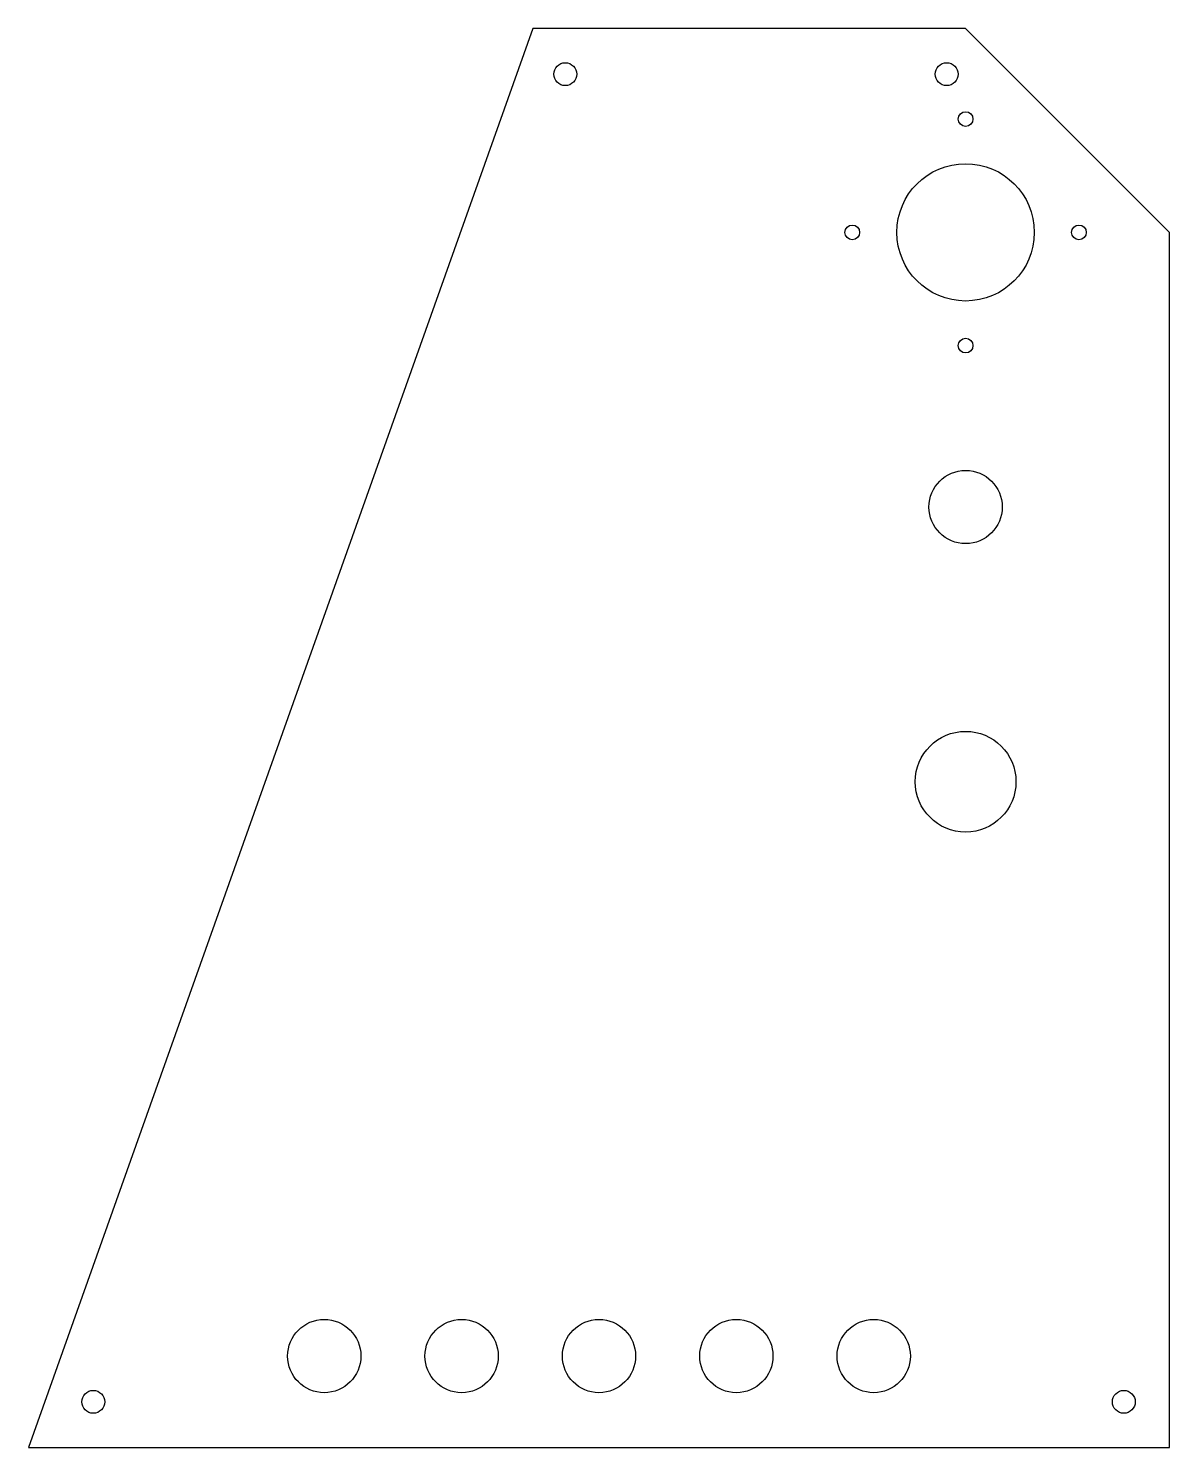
# Model space of a CAD drawing. Header units: millimetres. Extents: x -124 to 125, y -155 to 155.
import ezdxf

# ---------------------------------------------------------------- set-up
doc = ezdxf.new("R2010")
doc.units = ezdxf.units.MM

msp = doc.modelspace()

# ---------------------------------------------------------------- linework, layer by layer
at = {"color": 7, "linetype": 'Continuous', "lineweight": 25}
for p, q in [((-14.05, 155), (-124.23, -155)), ((80.45, 155), (-14.05, 155)), ((125, 110.45), (80.45, 155)), ((125, -155), (125, 110.45)), ((-124.23, -155), (125, -155))]:
    msp.add_line(p, q, dxfattribs=at)
for centre, radius in [((-6.99, 145), 2.5), ((76.31, 145), 2.5), ((80.45, 135.2), 1.6), ((80.45, 110.45), 15), ((55.7, 110.45), 1.6), ((105.2, 110.45), 1.6), ((80.45, 85.7), 1.6), ((80.45, 50.45), 8), ((80.45, -9.55), 11), ((-59.62, -135), 8), ((-29.62, -135), 8), ((0.38, -135), 8), ((30.38, -135), 8), ((60.38, -135), 8), ((-110.07, -145), 2.5), ((115, -145), 2.5)]:
    msp.add_circle(centre, radius, dxfattribs=at)

doc.saveas('drawing.dxf')
